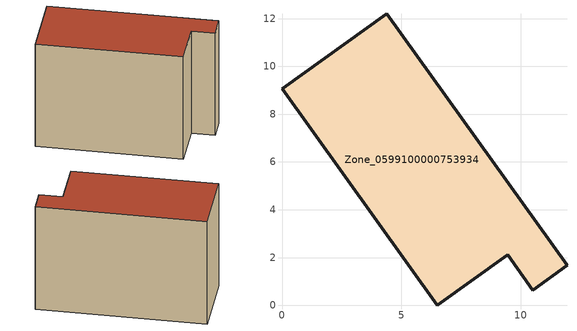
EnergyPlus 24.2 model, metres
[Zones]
Zone_0599100000753934
 floor ground (C_G): 0,9.06 4.39,12.21 11.93,1.67 10.5,0.63 9.44,2.11 6.49,0 z0
 wall outside (C_F): 4.39,12.21 0,9.06 6.49,0 9.44,2.11 10.5,0.63 11.93,1.67 4.39,12.21 z0:8.98
 roof outside (C_R): 11.93,1.67 4.39,12.21 0,9.06 6.49,0 9.44,2.11 10.5,0.63 z8.98
[BUILDING]
Pand.0599100000753934: North Axis=0; Terrain=City; Loads Convergence Tolerance Value=0.04; Temperature Convergence Tolerance Value=0.4; Solar Distribution=FullExterior; Maximum Number of Warmup Days=25; Minimum Number of Warmup Days=1
[Site:Location]
Rotterdam.The.Hague.AP_ZH_NLD Design_Conditions: Latitude=51.96; Longitude=4.45; Time Zone=1; Elevation=-4.5
[SITE:GROUNDTEMPERATURE:BUILDINGSURFACE]
18, 18, 18, 18, 18, 18, 18, 18, 18, 18, 18, 18
[MATERIAL] Thermal Absorptance=0.9; Solar Absorptance=0.7; Visible Absorptance=0.7
Name | Roughness | Thickness | Conductivity | Density | Specific Heat
G.TI.2006-2014 | MediumSmooth | 0.15 | 0.06 | 540 | 1210
F.TI.2006-2014 | Rough | 0.3 | 0.12 | 1920 | 840
R.TI.2006-2014 | MediumRough | 0.2 | 0.08 | 1500 | 1000
[CONSTRUCTION]
C_G: G.TI.2006-2014
C_F: F.TI.2006-2014
C_R: R.TI.2006-2014
[ZONE]
Zone_0599100000753934: Type=1; Multiplier=1; Ceiling Height=Autocalculate; Volume=Autocalculate; Floor Area=autocalculate; Part of Total Floor Area=Yes
[ZONEINFILTRATION:DESIGNFLOWRATE]
Infil_Zone_0599100000753934: Zone or ZoneList or Space or SpaceList=Zone_0599100000753934; Schedule=AlwaysOn; Design Flow Rate Calculation Method=Flow/Area; Flow Rate per Floor Area=0.0015; Constant Term Coefficient=1; Temperature Term Coefficient=0; Velocity Term Coefficient=0; Velocity Squared Term Coefficient=0
[HVACTEMPLATE:ZONE:IDEALLOADSAIRSYSTEM]
Zone_0599100000753934: Maximum Heating Supply Air Temperature=50; Minimum Cooling Supply Air Temperature=13; Maximum Heating Supply Air Humidity Ratio=0.0156; Minimum Cooling Supply Air Humidity Ratio=0.0077; Heating Limit=NoLimit; Cooling Limit=NoLimit; Dehumidification Control Type=ConstantSensibleHeatRatio; Cooling Sensible Heat Ratio=0.7; Dehumidification Setpoint=60; Humidification Control Type=None; Humidification Setpoint=30; Outdoor Air Method=None; Outdoor Air Flow Rate per Person=0.00944; Outdoor Air Flow Rate per Zone Floor Area=0; Outdoor Air Flow Rate per Zone=0; Demand Controlled Ventilation Type=None; Outdoor Air Economizer Type=NoEconomizer; Heat Recovery Type=None; Sensible Heat Recovery Effectiveness=0.7; Latent Heat Recovery Effectiveness=0.65
[ZONECONTROL:THERMOSTAT]
ThermostatControl_Zone_0599100000753934: Zone or ZoneList=Zone_0599100000753934; Control Type Schedule=DualSetpointControlType; Control 1=Thermostat_Zone_0599100000753934; Temperature Difference Between Cutout And Setpoint=0
[THERMOSTATSETPOINT:DUALSETPOINT]
Thermostat_Zone_0599100000753934: Heating Setpoint Temperature Schedule=HeatingSetpoint_Zone_0599100000753934; Cooling Setpoint Temperature Schedule=CoolingSetpoint_Zone_0599100000753934
[SCHEDULE:COMPACT]
HeatingSetpoint_Zone_0599100000753934: Through: 12/31, For: AllDays, Until: 24:00, 21
CoolingSetpoint_Zone_0599100000753934: Through: 12/31, For: AllDays, Until: 24:00, 24
DualSetpointControlType: Through: 12/31, For: AllDays, Until: 24:00, 4
AlwaysOn: Through: 12/31, For: AllDays, Until: 24:00, 1
